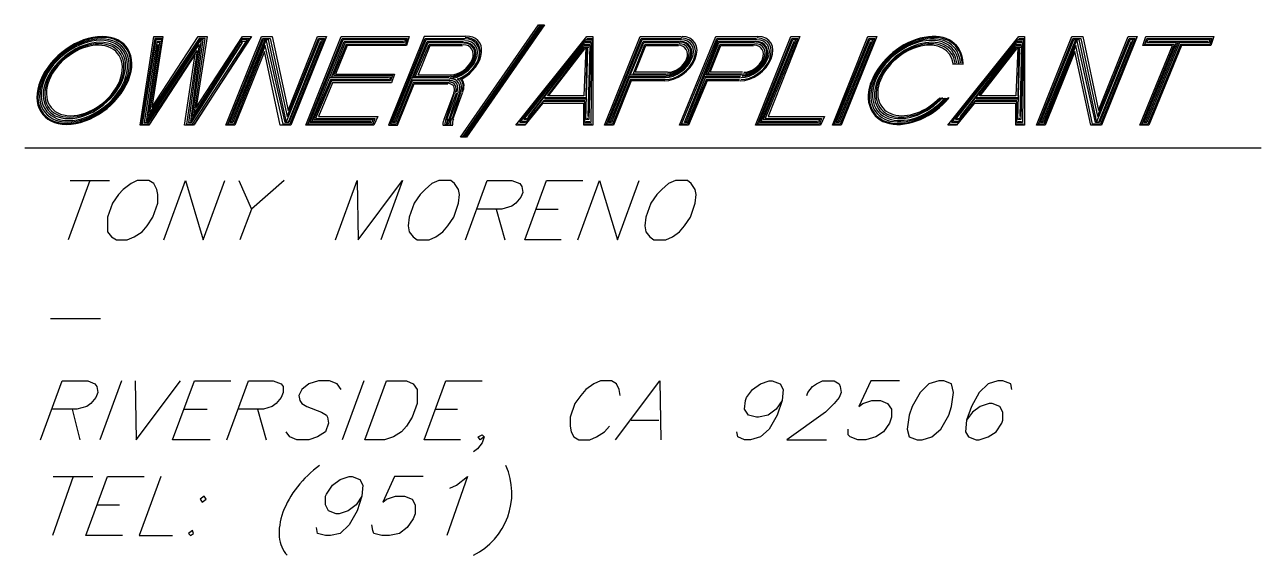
# Model space of a CAD drawing. Header units: feet. Extents: x 7 to 2308, y -319 to 1396.
# Drawn here: x 197.5 to 264.4, y 1363.6 to 1392.3 of the extents above; entities that cross this region are included whole.
import ezdxf

# ---------------------------------------------------------------- set-up
doc = ezdxf.new("R2010")
doc.units = ezdxf.units.FT
doc.header["$MEASUREMENT"] = 0
doc.layers.add('PDF_NOTES', color=7, linetype='Continuous')
doc.layers.add('PDF_TBLKTXT', color=7, linetype='Continuous')

msp = doc.modelspace()

# ---------------------------------------------------------------- linework, layer by layer
at = {"layer": 'PDF_NOTES', "lineweight": 30}
for points in [[(201.036, 1383.857), (199.863, 1380.658)], [(199.97, 1383.857), (202.102, 1383.857)], [(205.034, 1380.658), (206.207, 1383.857), (207.166, 1380.658), (208.339, 1383.857)], [(209.086, 1383.857), (209.779, 1382.311), (209.139, 1380.658)], [(211.538, 1383.857), (209.779, 1382.311)], [(214.31, 1380.658), (215.483, 1383.857), (215.536, 1380.658), (217.935, 1383.857), (216.762, 1380.658)], [(221.347, 1380.658), (222.52, 1383.857), (223.853, 1383.857), (224.279, 1383.697), (224.386, 1383.537), (224.439, 1383.217), (224.332, 1382.951), (224.066, 1382.631), (223.853, 1382.471), (223.32, 1382.311), (221.933, 1382.311)], [(226.518, 1380.658), (224.546, 1380.658), (225.719, 1383.857), (227.691, 1383.857)], [(227.424, 1380.658), (228.597, 1383.857), (229.557, 1380.658), (230.73, 1383.857)], [(223, 1382.311), (223.479, 1380.658)], [(225.132, 1382.311), (226.358, 1382.311)], [(198.903, 1376.394), (201.622, 1376.394)], [(198.37, 1369.836), (199.543, 1373.035), (200.929, 1373.035), (201.302, 1372.875), (201.409, 1372.715), (201.462, 1372.395), (201.356, 1372.129), (201.089, 1371.809), (200.876, 1371.649), (200.343, 1371.489), (199.01, 1371.489)], [(202.742, 1373.035), (201.569, 1369.836)], [(203.488, 1373.035), (203.541, 1369.836), (205.94, 1373.035)], [(207.54, 1369.836), (205.514, 1369.836), (206.687, 1373.035), (208.659, 1373.035)], [(208.446, 1369.836), (209.619, 1373.035), (210.951, 1373.035), (211.378, 1372.875), (211.485, 1372.715), (211.485, 1372.395), (211.378, 1372.129), (211.111, 1371.809), (210.898, 1371.649), (210.418, 1371.489), (209.032, 1371.489)], [(214.63, 1372.555), (214.417, 1372.875), (213.99, 1373.035), (213.404, 1373.035), (212.871, 1372.875), (212.497, 1372.555), (212.338, 1372.235), (212.391, 1371.969), (212.497, 1371.809), (212.764, 1371.649), (213.564, 1371.329), (213.83, 1371.169), (213.884, 1371.063), (213.937, 1370.743), (213.777, 1370.263), (213.35, 1369.996), (212.871, 1369.836), (212.231, 1369.836), (211.858, 1369.996), (211.645, 1370.263)], [(215.856, 1373.035), (214.683, 1369.836)], [(221.08, 1369.836), (219.108, 1369.836), (220.281, 1373.035), (222.253, 1373.035)], [(229.717, 1372.235), (229.663, 1372.555), (229.504, 1372.875), (229.237, 1373.035), (228.651, 1373.035), (228.277, 1372.875), (227.851, 1372.555), (227.584, 1372.235), (227.265, 1371.809), (226.998, 1371.063), (226.998, 1370.583), (227.051, 1370.263), (227.211, 1369.996), (227.478, 1369.836), (228.064, 1369.836), (228.437, 1369.996), (228.864, 1370.263), (229.13, 1370.583)], [(229.45, 1369.836), (231.849, 1373.035), (231.903, 1369.836)], [(238.46, 1371.969), (238.14, 1371.489), (237.713, 1371.169), (237.18, 1371.063), (237.074, 1371.063), (236.647, 1371.169), (236.434, 1371.489), (236.487, 1371.969), (236.541, 1372.129), (236.86, 1372.555), (237.287, 1372.875), (237.767, 1373.035), (237.927, 1373.035), (238.353, 1372.875), (238.513, 1372.555), (238.46, 1371.969), (238.193, 1371.169), (237.767, 1370.423), (237.287, 1369.996), (236.754, 1369.836), (236.434, 1369.836), (236.061, 1369.996), (236.007, 1370.263)], [(239.792, 1372.235), (239.846, 1372.395), (240.112, 1372.715), (240.326, 1372.875), (240.645, 1373.035), (241.285, 1373.035), (241.552, 1372.875), (241.605, 1372.715), (241.658, 1372.395), (241.552, 1372.129), (241.285, 1371.809), (240.805, 1371.329), (238.726, 1369.836), (240.859, 1369.836)], [(244.804, 1373.035), (243.258, 1373.035), (242.618, 1371.649), (242.831, 1371.809), (243.311, 1371.969), (243.791, 1371.969), (244.164, 1371.809), (244.377, 1371.489), (244.377, 1371.063), (244.271, 1370.743), (243.951, 1370.263), (243.524, 1369.996), (242.991, 1369.836), (242.565, 1369.836), (242.138, 1369.996), (242.032, 1370.103), (242.032, 1370.423)], [(250.881, 1372.555), (250.828, 1372.875), (250.401, 1373.035), (250.135, 1373.035), (249.602, 1372.875), (249.122, 1372.395), (248.695, 1371.649), (248.429, 1370.903), (248.375, 1370.263), (248.535, 1369.996), (248.962, 1369.836), (249.122, 1369.836), (249.602, 1369.996), (250.028, 1370.263), (250.348, 1370.743), (250.401, 1370.903), (250.401, 1371.329), (250.241, 1371.649), (249.815, 1371.809), (249.655, 1371.809), (249.175, 1371.649), (248.749, 1371.329), (248.429, 1370.903)], [(200.076, 1371.489), (200.503, 1369.836)], [(206.154, 1371.489), (207.38, 1371.489)], [(210.099, 1371.489), (210.578, 1369.836)], [(219.694, 1371.489), (220.921, 1371.489)], [(230.303, 1370.903), (231.796, 1370.903)], [(222.36, 1369.996), (222.147, 1369.836), (222.04, 1369.996), (222.253, 1370.103), (222.36, 1369.996), (222.253, 1369.676), (221.987, 1369.357), (221.774, 1369.197)], [(200.129, 1367.864), (199.01, 1364.665)], [(199.063, 1367.864), (201.196, 1367.864)], [(202.795, 1364.665), (200.822, 1364.665), (201.995, 1367.864), (203.968, 1367.864)], [(204.874, 1367.864), (203.701, 1364.665), (205.514, 1364.665)], [(215.749, 1366.798), (215.43, 1366.318), (215.003, 1365.998), (214.523, 1365.838), (214.363, 1365.838), (213.937, 1365.998), (213.777, 1366.318), (213.777, 1366.798), (213.83, 1366.904), (214.15, 1367.384), (214.577, 1367.704), (215.056, 1367.864), (215.216, 1367.864), (215.643, 1367.704), (215.803, 1367.384), (215.749, 1366.798), (215.483, 1365.998), (215.056, 1365.252), (214.577, 1364.772), (214.043, 1364.665), (213.777, 1364.665), (213.35, 1364.772), (213.297, 1365.092)], [(219.055, 1367.864), (217.509, 1367.864), (216.869, 1366.478), (217.082, 1366.638), (217.562, 1366.798), (218.042, 1366.798), (218.468, 1366.638), (218.628, 1366.318), (218.628, 1365.838), (218.522, 1365.572), (218.202, 1365.092), (217.775, 1364.772), (217.242, 1364.665), (216.816, 1364.665), (216.389, 1364.772), (216.336, 1364.932), (216.283, 1365.252)], [(220.494, 1367.224), (220.867, 1367.384), (221.454, 1367.864), (220.334, 1364.665)], [(201.409, 1366.318), (202.635, 1366.318)]]:
    msp.add_lwpolyline(points, dxfattribs=at)
for points in [[(203.595, 1383.857), (203.275, 1383.697), (202.848, 1383.377), (202.582, 1383.111), (202.262, 1382.631), (201.995, 1381.885), (201.995, 1381.405), (201.995, 1381.085), (202.209, 1380.818), (202.475, 1380.658), (203.062, 1380.658), (203.435, 1380.818), (203.861, 1381.085), (204.128, 1381.405), (204.448, 1381.885), (204.714, 1382.631), (204.714, 1383.111), (204.661, 1383.377), (204.501, 1383.697), (204.234, 1383.857)], [(219.908, 1383.857), (219.534, 1383.697), (219.161, 1383.377), (218.895, 1383.111), (218.575, 1382.631), (218.308, 1381.885), (218.255, 1381.405), (218.308, 1381.085), (218.522, 1380.818), (218.735, 1380.658), (219.375, 1380.658), (219.748, 1380.818), (220.121, 1381.085), (220.387, 1381.405), (220.707, 1381.885), (220.974, 1382.631), (221.027, 1383.111), (220.974, 1383.377), (220.761, 1383.697), (220.547, 1383.857)], [(232.702, 1383.857), (232.329, 1383.697), (231.956, 1383.377), (231.689, 1383.111), (231.369, 1382.631), (231.103, 1381.885), (231.05, 1381.405), (231.103, 1381.085), (231.316, 1380.818), (231.529, 1380.658), (232.169, 1380.658), (232.542, 1380.818), (232.915, 1381.085), (233.182, 1381.405), (233.502, 1381.885), (233.768, 1382.631), (233.822, 1383.111), (233.768, 1383.377), (233.555, 1383.697), (233.342, 1383.857)], [(215.909, 1369.836), (217.082, 1373.035), (218.148, 1373.035), (218.522, 1372.875), (218.735, 1372.555), (218.735, 1372.235), (218.735, 1371.809), (218.468, 1371.063), (218.148, 1370.583), (217.882, 1370.263), (217.455, 1369.996), (216.976, 1369.836)], [(246.936, 1373.035), (246.403, 1372.875), (245.923, 1372.395), (245.497, 1371.649), (245.337, 1371.169), (245.23, 1370.423), (245.337, 1369.996), (245.763, 1369.836), (246.03, 1369.836), (246.563, 1369.996), (247.043, 1370.423), (247.469, 1371.169), (247.629, 1371.649), (247.736, 1372.395), (247.629, 1372.875), (247.203, 1373.035)], [(207.22, 1366.798), (207.007, 1366.638), (207.113, 1366.478), (207.326, 1366.638)], [(206.58, 1364.932), (206.367, 1364.772), (206.473, 1364.665), (206.633, 1364.772)]]:
    msp.add_lwpolyline(points, close=True, dxfattribs=at)
msp.add_arc((220.125, 1366.941), 3.727, 296.25272, 23.8822, dxfattribs=at)
msp.add_ellipse((214.31, 1366.182), major_axis=(2.562, 2.634), ratio=0.621711, start_param=1.286331, end_param=3.11049, dxfattribs=at)
at = {"layer": 'PDF_TBLKTXT', "lineweight": 30}
for points in [[(221.08, 1386.203), (225.292, 1392.28), (225.612, 1392.28), (221.4, 1386.203)], [(203.755, 1386.842), (204.501, 1391.64), (204.981, 1391.64), (204.394, 1387.802), (206.9, 1391.64), (207.38, 1391.64), (206.793, 1387.802), (209.299, 1391.64), (209.779, 1391.64), (206.633, 1386.842), (206.154, 1386.842), (206.74, 1390.681), (204.234, 1386.842)], [(206.58, 1386.896), (209.565, 1391.48), (209.246, 1391.48), (206.687, 1387.535), (207.273, 1391.534), (206.953, 1391.534), (204.288, 1387.535), (204.927, 1391.48), (204.608, 1391.48), (203.861, 1386.896), (204.181, 1386.896), (206.847, 1390.894), (206.26, 1386.896)], [(206.527, 1387.002), (209.299, 1391.321), (209.139, 1391.321), (206.58, 1387.322), (207.166, 1391.48), (207.007, 1391.48), (204.181, 1387.322), (204.821, 1391.321), (204.661, 1391.321), (203.968, 1387.002), (204.128, 1387.002), (206.953, 1391.214), (206.367, 1387.002)], [(208.393, 1386.842), (210.312, 1391.64), (210.898, 1391.64), (211.751, 1387.642), (213.35, 1391.64), (213.83, 1391.64), (211.911, 1386.842), (211.325, 1386.842), (210.472, 1390.841), (208.872, 1386.842)], [(208.499, 1386.896), (210.365, 1391.534), (210.792, 1391.534), (211.698, 1387.322), (213.404, 1391.534), (213.724, 1391.534), (211.858, 1386.896), (211.485, 1386.896), (210.525, 1391.161), (208.819, 1386.896)], [(208.606, 1387.002), (210.418, 1391.48), (210.685, 1391.48), (211.645, 1387.002), (213.457, 1391.48), (213.617, 1391.48), (211.804, 1387.002), (211.591, 1387.002), (210.578, 1391.48), (208.766, 1387.002)], [(212.711, 1386.842), (214.63, 1391.64), (218.308, 1391.64), (218.148, 1391.161), (214.95, 1391.161), (214.31, 1389.615), (217.509, 1389.615), (217.349, 1389.135), (214.15, 1389.135), (213.404, 1387.322), (216.602, 1387.322), (216.389, 1386.842)], [(212.817, 1386.896), (214.683, 1391.534), (218.202, 1391.534), (218.095, 1391.214), (214.896, 1391.214), (214.203, 1389.561), (217.402, 1389.561), (217.295, 1389.241), (214.097, 1389.241), (213.244, 1387.216), (216.442, 1387.216), (216.336, 1386.896)], [(212.924, 1387.002), (214.737, 1391.48), (218.095, 1391.48), (218.042, 1391.321), (214.843, 1391.321), (214.097, 1389.455), (217.295, 1389.455), (217.242, 1389.295), (214.043, 1389.295), (213.137, 1387.162), (216.336, 1387.162), (216.283, 1387.002)], [(224.066, 1386.842), (227.904, 1391.64), (228.224, 1391.64), (228.224, 1386.842), (227.744, 1386.842), (227.744, 1388.015), (225.505, 1388.015), (224.546, 1386.842)], [(224.599, 1387.002), (224.279, 1387.002), (227.851, 1391.48), (228.171, 1391.48), (228.117, 1387.002), (227.798, 1387.002), (227.798, 1388.175), (225.559, 1388.175)], [(237.02, 1386.842), (238.94, 1391.64), (239.419, 1391.64), (237.713, 1387.322), (240.752, 1387.322), (240.539, 1386.842)], [(237.127, 1386.896), (238.993, 1391.534), (239.313, 1391.534), (237.553, 1387.216), (240.592, 1387.216), (240.486, 1386.896)], [(237.234, 1387.002), (239.046, 1391.48), (239.206, 1391.48), (237.447, 1387.162), (240.486, 1387.162), (240.432, 1387.002)], [(241.179, 1386.842), (243.098, 1391.64), (243.578, 1391.64), (241.658, 1386.842)], [(241.285, 1386.896), (243.151, 1391.534), (243.471, 1391.534), (241.605, 1386.896)], [(241.392, 1387.002), (243.204, 1391.48), (243.364, 1391.48), (241.552, 1387.002)], [(247.416, 1386.842), (251.254, 1391.64), (251.574, 1391.64), (251.574, 1386.842), (251.094, 1386.842), (251.094, 1388.015), (248.855, 1388.015), (247.896, 1386.842)], [(247.949, 1387.002), (247.629, 1387.002), (251.201, 1391.48), (251.521, 1391.48), (251.467, 1387.002), (251.148, 1387.002), (251.148, 1388.175), (248.909, 1388.175)], [(252.214, 1386.842), (254.133, 1391.64), (254.719, 1391.64), (255.572, 1387.642), (257.172, 1391.64), (257.652, 1391.64), (255.732, 1386.842), (255.146, 1386.842), (254.293, 1390.841), (252.694, 1386.842)], [(252.32, 1386.896), (254.186, 1391.534), (254.613, 1391.534), (255.519, 1387.322), (257.225, 1391.534), (257.545, 1391.534), (255.679, 1386.896), (255.253, 1386.896), (254.346, 1391.161), (252.64, 1386.896)], [(252.427, 1387.002), (254.24, 1391.48), (254.506, 1391.48), (255.466, 1387.002), (257.278, 1391.48), (257.438, 1391.48), (255.626, 1387.002), (255.412, 1387.002), (254.4, 1391.48), (252.587, 1387.002)], [(257.811, 1386.842), (259.571, 1391.161), (257.971, 1391.161), (258.131, 1391.64), (261.81, 1391.64), (261.65, 1391.161), (260.05, 1391.161), (258.291, 1386.842)], [(257.918, 1386.896), (259.677, 1391.214), (258.078, 1391.214), (258.185, 1391.534), (261.703, 1391.534), (261.596, 1391.214), (259.997, 1391.214), (258.238, 1386.896)], [(258.025, 1387.002), (259.784, 1391.321), (258.185, 1391.321), (258.238, 1391.48), (261.596, 1391.48), (261.543, 1391.321), (259.944, 1391.321), (258.185, 1387.002)], [(225.825, 1388.442), (227.851, 1391.054), (227.744, 1388.442)], [(249.175, 1388.442), (251.201, 1391.054), (251.094, 1388.442)]]:
    msp.add_lwpolyline(points, close=True, dxfattribs=at)
for points in [[(221.187, 1386.203), (225.399, 1392.28)], [(225.452, 1392.28), (221.24, 1386.203)], [(221.347, 1386.203), (225.559, 1392.28)], [(204.927, 1391.534), (204.554, 1391.534), (203.808, 1386.896)], [(204.714, 1391.214), (204.074, 1387.056), (207.06, 1391.48), (206.473, 1387.056), (209.192, 1391.214)], [(204.874, 1391.374), (204.661, 1391.374)], [(209.246, 1391.534), (209.672, 1391.534), (206.687, 1386.896)], [(208.712, 1387.056), (210.525, 1391.48)], [(209.459, 1391.374), (209.192, 1391.374)], [(213.51, 1391.374), (211.751, 1387.002)], [(216.229, 1387.056), (213.031, 1387.056), (214.79, 1391.374), (217.988, 1391.374)], [(221.347, 1391.64), (219.108, 1391.64), (217.189, 1386.842), (217.669, 1386.842), (218.575, 1389.081), (220.387, 1389.081)], [(220.441, 1389.135), (218.522, 1389.135), (217.615, 1386.896), (217.295, 1386.896), (219.161, 1391.534), (221.347, 1391.534)], [(220.494, 1389.241), (218.468, 1389.241), (217.562, 1387.002), (217.402, 1387.002), (219.215, 1391.48), (221.294, 1391.48)], [(217.509, 1387.056), (219.268, 1391.374), (221.24, 1391.374)], [(220.441, 1389.401), (218.522, 1389.401), (219.321, 1391.321), (221.24, 1391.321)], [(220.494, 1389.455), (218.628, 1389.455), (219.375, 1391.214), (221.187, 1391.214)], [(225.772, 1388.442), (227.744, 1391.001), (227.638, 1391.001), (224.652, 1387.162), (224.492, 1387.162), (227.798, 1391.321), (228.117, 1391.321), (228.011, 1387.162), (227.851, 1387.162), (227.958, 1391.001), (227.904, 1391.001), (227.851, 1388.442)], [(227.744, 1391.214), (228.064, 1391.214)], [(228.117, 1391.374), (227.798, 1391.374)], [(227.904, 1391.534), (228.224, 1391.534)], [(232.062, 1389.241), (230.303, 1389.241), (229.344, 1386.842), (228.864, 1386.842), (230.783, 1391.64), (233.022, 1391.64)], [(232.116, 1389.295), (230.25, 1389.295), (229.29, 1386.896), (228.97, 1386.896), (230.836, 1391.534), (233.022, 1391.534)], [(232.116, 1389.401), (230.197, 1389.401), (229.237, 1387.002), (229.077, 1387.002), (230.89, 1391.48), (232.969, 1391.48)], [(229.184, 1387.056), (230.943, 1391.374), (232.915, 1391.374)], [(232.169, 1389.561), (230.25, 1389.561), (230.996, 1391.321), (232.915, 1391.321)], [(232.222, 1389.615), (230.41, 1389.615), (231.05, 1391.214), (232.862, 1391.214)], [(236.167, 1389.241), (234.408, 1389.241), (233.395, 1386.842), (232.915, 1386.842), (234.888, 1391.64), (237.127, 1391.64)], [(236.167, 1389.295), (234.355, 1389.295), (233.342, 1386.896), (233.022, 1386.896), (234.941, 1391.534), (237.074, 1391.534)], [(236.221, 1389.401), (234.302, 1389.401), (233.342, 1387.002), (233.182, 1387.002), (234.995, 1391.48), (237.074, 1391.48)], [(233.289, 1387.056), (234.995, 1391.374), (237.02, 1391.374)], [(236.274, 1389.561), (234.355, 1389.561), (235.048, 1391.321), (236.967, 1391.321)], [(236.327, 1389.615), (234.461, 1389.615), (235.101, 1391.214), (236.967, 1391.214)], [(239.099, 1391.374), (237.34, 1387.056), (240.379, 1387.056)], [(241.498, 1387.056), (243.258, 1391.374)], [(249.122, 1388.442), (251.094, 1391.001), (250.988, 1391.001), (248.002, 1387.162), (247.842, 1387.162), (251.148, 1391.321), (251.467, 1391.321), (251.361, 1387.162), (251.201, 1387.162), (251.308, 1391.001), (251.254, 1391.001), (251.201, 1388.442)], [(251.094, 1391.214), (251.414, 1391.214)], [(251.467, 1391.374), (251.148, 1391.374)], [(251.254, 1391.534), (251.574, 1391.534)], [(252.534, 1387.056), (254.346, 1391.48)], [(257.332, 1391.374), (255.572, 1387.002)], [(258.131, 1387.056), (259.891, 1391.374)], [(258.291, 1391.374), (261.49, 1391.374)], [(220.547, 1389.561), (218.788, 1389.561), (219.428, 1391.161), (221.187, 1391.161)], [(224.759, 1387.322), (227.744, 1391.161), (228.064, 1391.161), (227.958, 1387.322)], [(228.011, 1391.054), (227.691, 1391.054)], [(232.276, 1389.721), (230.516, 1389.721), (231.103, 1391.161), (232.862, 1391.161)], [(236.327, 1389.721), (234.568, 1389.721), (235.154, 1391.161), (236.914, 1391.161)], [(248.109, 1387.322), (251.094, 1391.161), (251.414, 1391.161), (251.308, 1387.322)], [(251.361, 1391.054), (251.041, 1391.054)], [(248.269, 1390.148), (247.682, 1390.148)], [(217.189, 1389.401), (213.99, 1389.401)], [(218.415, 1389.295), (220.441, 1389.295), (220.494, 1389.295)], [(232.169, 1389.455), (230.143, 1389.455)], [(236.221, 1389.455), (234.248, 1389.455)], [(220.707, 1388.602), (220.174, 1387.162)], [(220.281, 1387.162), (220.761, 1388.602)], [(220.334, 1387.162), (220.867, 1388.602)], [(220.921, 1388.602), (220.441, 1387.162)], [(221.027, 1388.602), (220.494, 1387.162)], [(221.08, 1388.602), (220.601, 1387.162)], [(220.654, 1387.162), (221.187, 1388.602)], [(227.798, 1388.122), (225.559, 1388.122)], [(227.851, 1388.335), (225.612, 1388.335)], [(225.612, 1388.282), (227.851, 1388.282)], [(247.469, 1388.282), (246.936, 1388.282)], [(251.148, 1388.122), (248.909, 1388.122)], [(251.201, 1388.335), (248.962, 1388.335)], [(248.962, 1388.282), (251.201, 1388.282)], [(224.599, 1387.216), (224.706, 1387.216)], [(227.958, 1387.216), (227.904, 1387.216)], [(247.949, 1387.216), (248.056, 1387.216)], [(251.308, 1387.216), (251.254, 1387.216)], [(220.121, 1386.842), (220.654, 1386.842)], [(224.172, 1386.896), (224.546, 1386.896)], [(224.652, 1387.056), (224.386, 1387.056)], [(228.171, 1386.896), (227.744, 1386.896)], [(227.851, 1387.056), (228.064, 1387.056)], [(247.523, 1386.896), (247.896, 1386.896)], [(248.002, 1387.056), (247.736, 1387.056)], [(251.521, 1386.896), (251.094, 1386.896)], [(251.201, 1387.056), (251.414, 1387.056)], [(264.369, 1385.616), (197.517, 1385.616)]]:
    msp.add_lwpolyline(points, dxfattribs=at)
for centre, radius, start, end in [((221.294, 1386.763), 1.182, 158.15915, 174.63528), ((221.293, 1386.763), 1.077, 157.11605, 174.44913), ((221.281, 1386.821), 0.975, 157.59996, 176.17467)]:
    msp.add_arc(centre, radius, start, end, dxfattribs=at)
for points in [[(201.703, 1391.646), (200.39, 1391.646), (198.895, 1390.582), (198.365, 1389.269)], [(201.692, 1391.593), (200.408, 1391.588), (198.942, 1390.542), (198.417, 1389.258)], [(201.65, 1391.515), (200.409, 1391.515), (198.997, 1390.51), (198.496, 1389.269)], [(201.607, 1391.437), (200.41, 1391.443), (199.052, 1390.477), (198.574, 1389.28)], [(201.586, 1391.332), (200.446, 1391.327), (199.144, 1390.399), (198.678, 1389.259)], [(201.544, 1391.254), (200.447, 1391.255), (199.199, 1390.366), (198.757, 1389.27)], [(201.501, 1391.175), (200.448, 1391.182), (199.254, 1390.334), (198.835, 1389.28)], [(202.728, 1389.267), (203.171, 1390.363), (202.64, 1391.253), (201.544, 1391.254)], [(202.807, 1389.277), (203.272, 1390.417), (202.726, 1391.337), (201.586, 1391.332)], [(202.911, 1389.256), (203.389, 1390.454), (202.805, 1391.43), (201.607, 1391.437)], [(202.989, 1389.267), (203.49, 1390.508), (202.891, 1391.514), (201.65, 1391.515)], [(203.068, 1389.278), (203.592, 1390.562), (202.977, 1391.599), (201.692, 1391.593)], [(203.12, 1389.267), (203.65, 1390.58), (203.016, 1391.645), (201.703, 1391.646)], [(221.704, 1390.384), (221.883, 1390.831), (221.665, 1391.195), (221.218, 1391.197)], [(221.782, 1390.395), (221.984, 1390.885), (221.751, 1391.28), (221.26, 1391.276)], [(221.834, 1390.384), (222.042, 1390.904), (221.79, 1391.326), (221.271, 1391.328)], [(221.913, 1390.395), (222.144, 1390.958), (221.876, 1391.411), (221.313, 1391.407)], [(222.126, 1390.696), (222.197, 1391.222), (221.867, 1391.588), (221.323, 1391.589)], [(222.081, 1390.588), (222.185, 1391.118), (221.872, 1391.504), (221.334, 1391.511)], [(222.22, 1390.78), (222.27, 1391.312), (221.925, 1391.671), (221.366, 1391.668)], [(233.379, 1390.437), (233.558, 1390.884), (233.34, 1391.249), (232.893, 1391.251)], [(233.457, 1390.448), (233.659, 1390.939), (233.426, 1391.333), (232.935, 1391.329)], [(233.509, 1390.437), (233.718, 1390.957), (233.465, 1391.38), (232.946, 1391.381)], [(233.588, 1390.448), (233.819, 1391.011), (233.551, 1391.464), (232.988, 1391.46)], [(233.692, 1390.427), (233.936, 1391.048), (233.63, 1391.557), (233.009, 1391.564)], [(233.771, 1390.438), (234.037, 1391.102), (233.715, 1391.641), (233.052, 1391.643)], [(237.484, 1390.437), (237.662, 1390.884), (237.445, 1391.249), (236.997, 1391.251)], [(237.562, 1390.448), (237.764, 1390.939), (237.531, 1391.333), (237.04, 1391.329)], [(237.614, 1390.437), (237.822, 1390.957), (237.57, 1391.38), (237.05, 1391.381)], [(237.693, 1390.448), (237.924, 1391.011), (237.656, 1391.464), (237.093, 1391.46)], [(237.797, 1390.427), (238.04, 1391.048), (237.735, 1391.557), (237.114, 1391.564)], [(237.876, 1390.438), (238.142, 1391.102), (237.82, 1391.641), (237.157, 1391.643)], [(246.15, 1391.598), (244.952, 1391.373), (243.762, 1390.399), (243.306, 1389.269)], [(246.129, 1391.54), (244.962, 1391.308), (243.806, 1390.356), (243.358, 1389.258)], [(246.083, 1391.462), (244.962, 1391.234), (243.862, 1390.323), (243.436, 1389.269)], [(246.038, 1391.384), (244.964, 1391.162), (243.917, 1390.29), (243.515, 1389.28)], [(246.022, 1391.273), (245.003, 1391.046), (244.009, 1390.213), (243.619, 1389.259)], [(245.98, 1391.195), (245.007, 1390.975), (244.065, 1390.181), (243.698, 1389.27)], [(247.719, 1390.182), (247.6, 1390.945), (246.868, 1391.33), (245.94, 1391.118)], [(247.813, 1390.199), (247.709, 1391.004), (246.954, 1391.415), (245.98, 1391.195)], [(247.905, 1390.214), (247.82, 1391.062), (247.041, 1391.5), (246.022, 1391.273)], [(248.011, 1390.208), (247.931, 1391.118), (247.112, 1391.605), (246.038, 1391.384)], [(248.103, 1390.217), (248.043, 1391.172), (247.203, 1391.69), (246.083, 1391.462)], [(248.194, 1390.223), (248.157, 1391.224), (247.296, 1391.773), (246.129, 1391.54)], [(248.247, 1390.196), (248.226, 1391.237), (247.349, 1391.823), (246.15, 1391.598)], [(202.65, 1389.256), (203.069, 1390.309), (202.555, 1391.169), (201.501, 1391.175)], [(220.907, 1389.341), (221.484, 1389.536), (221.976, 1390.059), (222.081, 1390.588)], [(221.023, 1389.345), (221.604, 1389.616), (222.056, 1390.17), (222.126, 1390.696)], [(221.145, 1389.343), (221.734, 1389.667), (222.169, 1390.248), (222.22, 1390.78)], [(233.3, 1390.426), (233.456, 1390.83), (233.254, 1391.164), (232.85, 1391.172)], [(237.405, 1390.426), (237.561, 1390.83), (237.359, 1391.164), (236.955, 1391.172)], [(245.94, 1391.118), (245.012, 1390.905), (244.122, 1390.15), (243.776, 1389.28)], [(220.475, 1389.369), (221.037, 1389.373), (221.681, 1389.832), (221.913, 1390.395)], [(220.517, 1389.447), (221.037, 1389.445), (221.626, 1389.865), (221.834, 1390.384)], [(220.528, 1389.499), (221.018, 1389.503), (221.58, 1389.904), (221.782, 1390.395)], [(220.57, 1389.578), (221.018, 1389.576), (221.525, 1389.936), (221.704, 1390.384)], [(232.086, 1389.239), (232.75, 1389.237), (233.504, 1389.774), (233.771, 1390.438)], [(232.129, 1389.317), (232.749, 1389.31), (233.449, 1389.807), (233.692, 1390.427)], [(232.15, 1389.422), (232.712, 1389.426), (233.356, 1389.885), (233.588, 1390.448)], [(232.192, 1389.5), (232.712, 1389.498), (233.301, 1389.918), (233.509, 1390.437)], [(232.203, 1389.553), (232.693, 1389.556), (233.255, 1389.957), (233.457, 1390.448)], [(232.245, 1389.631), (232.693, 1389.629), (233.2, 1389.99), (233.379, 1390.437)], [(232.288, 1389.709), (232.692, 1389.701), (233.145, 1390.022), (233.3, 1390.426)], [(236.191, 1389.239), (236.855, 1389.237), (237.609, 1389.774), (237.876, 1390.438)], [(236.234, 1389.317), (236.854, 1389.31), (237.554, 1389.807), (237.797, 1390.427)], [(236.255, 1389.422), (236.817, 1389.426), (237.461, 1389.885), (237.693, 1390.448)], [(236.297, 1389.5), (236.817, 1389.498), (237.406, 1389.918), (237.614, 1390.437)], [(236.308, 1389.553), (236.798, 1389.556), (237.36, 1389.957), (237.562, 1390.448)], [(236.35, 1389.631), (236.798, 1389.629), (237.305, 1389.99), (237.484, 1390.437)], [(236.393, 1389.709), (236.797, 1389.701), (237.25, 1390.022), (237.405, 1390.426)], [(198.365, 1389.269), (197.835, 1387.956), (198.469, 1386.891), (199.782, 1386.89)], [(198.417, 1389.258), (197.893, 1387.974), (198.509, 1386.937), (199.793, 1386.943)], [(198.496, 1389.269), (197.995, 1388.028), (198.594, 1387.022), (199.835, 1387.021)], [(198.574, 1389.28), (198.096, 1388.082), (198.68, 1387.106), (199.878, 1387.099)], [(198.678, 1389.259), (198.213, 1388.119), (198.759, 1387.199), (199.899, 1387.204)], [(198.757, 1389.27), (198.314, 1388.173), (198.845, 1387.283), (199.941, 1387.282)], [(198.835, 1389.28), (198.416, 1388.227), (198.931, 1387.368), (199.984, 1387.361)], [(199.782, 1386.89), (201.095, 1386.89), (202.59, 1387.954), (203.12, 1389.267)], [(199.793, 1386.943), (201.077, 1386.948), (202.543, 1387.994), (203.068, 1389.278)], [(199.835, 1387.021), (201.076, 1387.021), (202.488, 1388.026), (202.989, 1389.267)], [(199.878, 1387.099), (201.075, 1387.093), (202.433, 1388.059), (202.911, 1389.256)], [(199.899, 1387.204), (201.039, 1387.209), (202.341, 1388.137), (202.807, 1389.277)], [(199.941, 1387.282), (201.038, 1387.282), (202.286, 1388.17), (202.728, 1389.267)], [(199.984, 1387.361), (201.037, 1387.354), (202.231, 1388.202), (202.65, 1389.256)], [(220.803, 1388.624), (220.923, 1388.927), (220.775, 1389.175), (220.472, 1389.177)], [(220.881, 1388.635), (221.025, 1388.981), (220.86, 1389.259), (220.514, 1389.255)], [(220.986, 1388.614), (221.141, 1389.018), (220.939, 1389.352), (220.535, 1389.36)], [(221.064, 1388.625), (221.19, 1388.939), (221.122, 1389.226), (220.89, 1389.361)], [(221.142, 1388.635), (221.26, 1388.92), (221.234, 1389.186), (221.072, 1389.351)], [(221.195, 1388.625), (221.302, 1388.891), (221.29, 1389.146), (221.163, 1389.325)], [(243.306, 1389.269), (242.849, 1388.138), (243.252, 1387.164), (244.268, 1386.938)], [(243.358, 1389.258), (242.91, 1388.16), (243.29, 1387.215), (244.271, 1386.992)], [(243.436, 1389.269), (243.011, 1388.215), (243.375, 1387.303), (244.311, 1387.075)], [(243.515, 1389.28), (243.112, 1388.27), (243.46, 1387.39), (244.353, 1387.158)], [(243.619, 1389.259), (243.229, 1388.304), (243.544, 1387.477), (244.381, 1387.259)], [(243.698, 1389.27), (243.33, 1388.358), (243.63, 1387.563), (244.426, 1387.342)], [(243.776, 1389.28), (243.43, 1388.411), (243.716, 1387.648), (244.471, 1387.425)], [(220.724, 1388.613), (220.821, 1388.873), (220.689, 1389.09), (220.429, 1389.099)], [(244.268, 1386.938), (245.285, 1386.713), (246.635, 1387.298), (247.497, 1388.338)], [(244.271, 1386.992), (245.252, 1386.768), (246.565, 1387.326), (247.421, 1388.331)], [(244.311, 1387.075), (245.248, 1386.846), (246.506, 1387.363), (247.336, 1388.318)], [(244.353, 1387.158), (245.246, 1386.925), (246.449, 1387.402), (247.253, 1388.307)], [(244.381, 1387.259), (245.218, 1387.04), (246.359, 1387.487), (247.139, 1388.339)], [(244.426, 1387.342), (245.221, 1387.121), (246.308, 1387.53), (247.06, 1388.335)], [(244.471, 1387.425), (245.226, 1387.202), (246.26, 1387.575), (246.984, 1388.333)], [(220.432, 1387.182), (220.387, 1387.073), (220.363, 1386.965), (220.36, 1386.864)], [(220.51, 1387.193), (220.465, 1387.079), (220.444, 1386.967), (220.449, 1386.863)], [(220.589, 1387.204), (220.546, 1387.092), (220.529, 1386.982), (220.54, 1386.881)], [(220.693, 1387.182), (220.648, 1387.072), (220.632, 1386.964), (220.647, 1386.87)]]:
    msp.add_open_spline(points, degree=3, dxfattribs=at)

doc.saveas('drawing.dxf')
